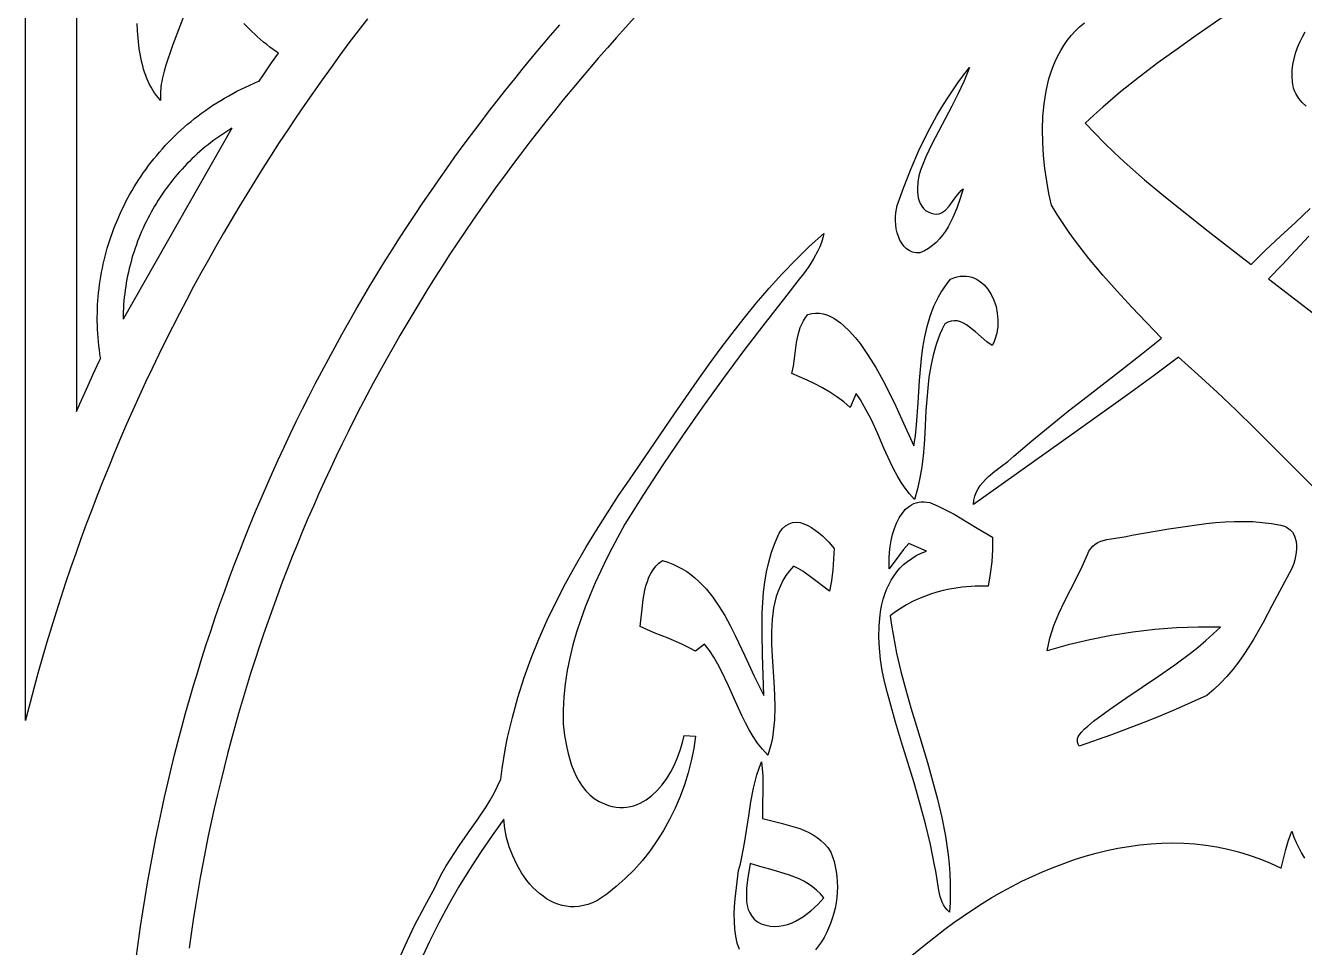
# Model space of a CAD drawing. Extents: x -600 to 600, y -1000 to 1000.
# Drawn here: x -340 to -89.1, y 394.7 to 575.5 of the extents above; entities that cross this region are included whole.
import ezdxf

# ---------------------------------------------------------------- set-up
doc = ezdxf.new("R2010")
doc.units = 0
doc.layers.add('LAYER_1', color=18, linetype='CONTINUOUS')
doc.layers.add('LAYER_2', color=4, linetype='CONTINUOUS')

msp = doc.modelspace()

# ---------------------------------------------------------------- linework, layer by layer
at = {"layer": 'LAYER_1'}
for points in [[(-272.96, 576.82), (-274.77, 574.45), (-276.56, 572.07), (-278.33, 569.68), (-280.08, 567.27), (-281.82, 564.84), (-283.54, 562.41), (-285.24, 559.96), (-286.92, 557.5), (-288.58, 555.02), (-290.23, 552.53), (-291.85, 550.03), (-293.46, 547.51), (-295.04, 544.98), (-296.61, 542.44), (-298.16, 539.89), (-299.69, 537.32), (-301.19, 534.74), (-302.68, 532.15), (-304.15, 529.54), (-305.6, 526.92), (-307.03, 524.29), (-308.44, 521.65), (-309.82, 518.99), (-311.19, 516.32), (-312.54, 513.64), (-313.86, 510.95), (-315.17, 508.24), (-316.45, 505.53), (-317.71, 502.79), (-318.96, 500.05), (-320.18, 497.3), (-321.37, 494.53), (-322.55, 491.75), (-323.7, 488.96), (-324.84, 486.16), (-325.95, 483.35), (-327.03, 480.52), (-328.1, 477.68), (-329.14, 474.83), (-330.16, 471.97), (-331.16, 469.1), (-332.14, 466.22), (-333.09, 463.32), (-334.02, 460.42), (-334.92, 457.5), (-335.81, 454.57), (-336.67, 451.63), (-337.5, 448.68), (-338.31, 445.72), (-339.1, 442.74), (-339.87, 439.76), (-340, 439.22), (-340, 740)], [(-330, 617.95), (-330, 499.77), (-329.34, 501.31), (-328.08, 504.14), (-326.81, 506.95), (-325.51, 509.76), (-325.27, 510.27), (-325.28, 510.33), (-325.41, 511.12), (-325.52, 511.91), (-325.62, 512.7), (-325.71, 513.49), (-325.78, 514.29), (-325.84, 515.08), (-325.88, 515.88), (-325.91, 516.68), (-325.93, 517.48), (-325.93, 518.28), (-325.92, 519.08), (-325.9, 519.88), (-325.87, 520.68), (-325.82, 521.48), (-325.75, 522.29), (-325.68, 523.09), (-325.59, 523.89), (-325.49, 524.69), (-325.37, 525.48), (-325.24, 526.28), (-325.1, 527.08), (-324.94, 527.87), (-324.77, 528.67), (-324.59, 529.46), (-324.4, 530.25), (-324.19, 531.03), (-323.97, 531.82), (-323.73, 532.6), (-323.49, 533.37), (-323.23, 534.15), (-322.95, 534.92), (-322.67, 535.69), (-322.37, 536.45), (-322.06, 537.21), (-321.73, 537.97), (-321.4, 538.72), (-321.05, 539.47), (-320.68, 540.21), (-320.31, 540.95), (-319.92, 541.68), (-319.52, 542.41), (-319.11, 543.13), (-318.68, 543.85), (-318.24, 544.56), (-317.79, 545.26), (-317.33, 545.96), (-316.85, 546.65), (-316.36, 547.34), (-315.86, 548.02), (-315.35, 548.69), (-314.82, 549.35), (-314.28, 550.01), (-313.73, 550.65), (-313.17, 551.3), (-312.59, 551.93), (-312, 552.55), (-311.4, 553.17), (-310.79, 553.78), (-310.17, 554.37), (-309.53, 554.96), (-308.88, 555.54), (-308.22, 556.11), (-307.55, 556.68), (-306.86, 557.23), (-306.16, 557.77), (-305.46, 558.3), (-304.73, 558.82), (-304, 559.33), (-303.26, 559.83), (-302.5, 560.32), (-301.73, 560.79), (-300.95, 561.26), (-300.16, 561.71), (-299.35, 562.16), (-298.54, 562.59), (-297.71, 563), (-296.87, 563.41), (-296.02, 563.8), (-295.15, 564.18), (-294.28, 564.55), (-294.19, 564.59), (-293.48, 565.63), (-291.73, 568.14), (-290.4, 570.04), (-290.8, 570.32), (-291.45, 570.79), (-292.08, 571.26), (-292.7, 571.75), (-293.31, 572.24), (-293.9, 572.74), (-294.48, 573.24), (-295.05, 573.76), (-295.6, 574.28), (-296.14, 574.81), (-296.66, 575.35), (-297.17, 575.9)], [(-75.76, 596.7), (-89.3, 587.77), (-102.77, 578.73), (-110.35, 573.5), (-114.13, 570.85), (-117.88, 568.15), (-121.57, 565.38), (-125.19, 562.5), (-128.71, 559.49), (-130.43, 557.93), (-132.12, 556.33), (-130.28, 554.36), (-128.39, 552.44), (-126.47, 550.57), (-124.51, 548.75), (-120.5, 545.21), (-116.39, 541.79), (-112.22, 538.46), (-108.02, 535.18), (-99.61, 528.64), (-96.8, 531.42), (-93.87, 534.13), (-90.91, 536.84), (-88, 539.6)], [(-308.66, 578.21), (-310.01, 574.62), (-311.16, 571.53), (-311.65, 570.16), (-312.09, 568.87), (-312.47, 567.68), (-312.8, 566.56), (-313.07, 565.5), (-313.19, 564.99), (-313.28, 564.49), (-313.37, 564.01), (-313.44, 563.53), (-313.49, 563.06), (-313.53, 562.6), (-313.55, 562.15), (-313.55, 561.69), (-313.54, 561.25), (-313.52, 560.8), (-313.94, 561.28), (-314.33, 561.78), (-314.7, 562.3), (-315.04, 562.83), (-315.36, 563.38), (-315.66, 563.94), (-315.94, 564.51), (-316.2, 565.1), (-316.43, 565.71), (-316.65, 566.32), (-316.85, 566.95), (-317.03, 567.58), (-317.19, 568.23), (-317.34, 568.89), (-317.47, 569.55), (-317.59, 570.23), (-317.69, 570.91), (-317.78, 571.6), (-317.86, 572.29), (-317.93, 573), (-318.03, 574.41), (-318.09, 575.85)], [(-84.41, 481.99), (-98.9, 496.48), (-102.56, 500.06), (-106.27, 503.58), (-110.02, 507.04), (-113.85, 510.42), (-118.82, 506.74), (-123.82, 503.09), (-133.89, 495.89), (-154.06, 481.55), (-153.98, 482.4), (-153.8, 483.19), (-153.53, 483.93), (-153.17, 484.62), (-152.74, 485.27), (-152.25, 485.89), (-151.71, 486.47), (-151.13, 487.02), (-149.87, 488.06), (-148.56, 489.04), (-147.29, 490.01), (-146.12, 491), (-142.6, 494.05), (-139.02, 497), (-135.41, 499.9), (-131.76, 502.75), (-124.44, 508.42), (-120.79, 511.27), (-117.16, 514.17), (-123.02, 520.25), (-125.89, 523.36), (-128.71, 526.54), (-131.43, 529.8), (-134.03, 533.16), (-135.28, 534.89), (-136.49, 536.64), (-137.65, 538.42), (-138.77, 540.24), (-139.26, 542.56), (-139.69, 544.97), (-140.05, 547.45), (-140.32, 549.97), (-140.48, 552.52), (-140.53, 555.08), (-140.44, 557.63), (-140.21, 560.15), (-139.82, 562.61), (-139.55, 563.82), (-139.25, 565.01), (-138.89, 566.17), (-138.49, 567.31), (-138.03, 568.43), (-137.52, 569.51), (-136.95, 570.56), (-136.33, 571.57), (-135.65, 572.55), (-134.91, 573.49), (-134.11, 574.38), (-133.24, 575.23), (-132.31, 576.03)], [(-88.78, 559.66), (-89.56, 560.38), (-90.24, 561.2), (-90.82, 562.14), (-91.06, 562.66), (-91.27, 563.22), (-91.47, 564.4), (-91.55, 565.56), (-91.53, 566.71), (-91.4, 567.85), (-91.18, 568.96), (-90.88, 570.06), (-90.5, 571.14), (-90.05, 572.19), (-89.55, 573.23), (-88.99, 574.25)], [(-299.53, 555.35), (-320.88, 517.92)], [(-299.53, 555.35), (-300.14, 554.98), (-300.74, 554.59), (-301.33, 554.2), (-301.92, 553.8), (-302.5, 553.39), (-303.07, 552.97), (-303.63, 552.55), (-304.19, 552.11), (-304.74, 551.67), (-305.28, 551.22), (-305.81, 550.76), (-306.34, 550.29), (-306.85, 549.81), (-307.36, 549.33), (-307.86, 548.84), (-308.35, 548.34), (-308.84, 547.84), (-309.31, 547.32), (-309.78, 546.81), (-310.24, 546.28), (-310.69, 545.75), (-311.13, 545.21), (-311.56, 544.66), (-311.98, 544.1), (-312.4, 543.55), (-312.8, 542.98), (-313.2, 542.41), (-313.59, 541.83), (-313.97, 541.24), (-314.34, 540.65), (-314.7, 540.06), (-315.05, 539.46), (-315.39, 538.85), (-315.72, 538.24), (-316.04, 537.62), (-316.35, 537), (-316.66, 536.37), (-316.95, 535.74), (-317.23, 535.1), (-317.5, 534.46), (-317.77, 533.81), (-318.02, 533.16), (-318.26, 532.5), (-318.5, 531.84), (-318.72, 531.18), (-318.93, 530.51), (-319.13, 529.84), (-319.32, 529.16), (-319.5, 528.48), (-319.67, 527.8), (-319.83, 527.11), (-319.98, 526.42), (-320.11, 525.73), (-320.24, 525.03), (-320.36, 524.33), (-320.46, 523.63), (-320.55, 522.93), (-320.63, 522.22), (-320.7, 521.51), (-320.76, 520.8), (-320.81, 520.08), (-320.85, 519.36), (-320.87, 518.64), (-320.88, 517.92)], [(-267.29, 391.11), (-265.55, 395.07), (-263.69, 398.97), (-261.71, 402.79), (-259.63, 406.53), (-258.97, 407.95), (-258.25, 409.33), (-257.47, 410.68), (-256.66, 412.01), (-254.94, 414.6), (-253.16, 417.14), (-251.39, 419.68), (-249.68, 422.26), (-248.88, 423.58), (-248.11, 424.92), (-247.4, 426.29), (-246.75, 427.7), (-246.49, 429.76), (-246.19, 431.8), (-245.83, 433.83), (-245.44, 435.84), (-244.51, 439.81), (-243.43, 443.73), (-242.19, 447.6), (-240.81, 451.4), (-239.3, 455.15), (-237.67, 458.85), (-235.92, 462.49), (-234.07, 466.08), (-232.14, 469.62), (-230.12, 473.11), (-228.02, 476.55), (-225.87, 479.95), (-223.67, 483.29), (-221.42, 486.59), (-212.69, 499.34), (-208.27, 505.72), (-206.02, 508.88), (-203.74, 512), (-201.42, 515.08), (-199.04, 518.11), (-196.61, 521.08), (-194.12, 523.99), (-191.56, 526.81), (-188.93, 529.54), (-186.2, 532.18), (-183.39, 534.71), (-183.61, 533.82), (-183.88, 532.95), (-184.2, 532.11), (-184.56, 531.3), (-185.41, 529.74), (-186.38, 528.25), (-187.43, 526.81), (-188.52, 525.4), (-190.66, 522.58), (-194.9, 517.19), (-199.08, 511.74), (-203.18, 506.23), (-207.21, 500.66), (-211.15, 495.02), (-215.01, 489.31), (-218.78, 483.53), (-222.46, 477.69), (-224.87, 473.17), (-226.04, 470.87), (-227.16, 468.55), (-228.24, 466.19), (-229.26, 463.81), (-230.22, 461.41), (-231.11, 458.97), (-231.91, 456.51), (-232.62, 454.02), (-233.24, 451.51), (-233.75, 448.97), (-234.14, 446.4), (-234.41, 443.81), (-234.55, 441.2), (-234.55, 438.56), (-234.26, 436.26), (-233.84, 433.91), (-233.57, 432.73), (-233.25, 431.57), (-232.89, 430.43), (-232.47, 429.32), (-231.98, 428.26), (-231.43, 427.25), (-230.81, 426.3), (-230.11, 425.42), (-229.33, 424.63), (-228.47, 423.92), (-227.51, 423.32), (-226.45, 422.83), (-225.68, 422.56), (-224.92, 422.36), (-224.17, 422.22), (-223.45, 422.16), (-222.74, 422.15), (-222.04, 422.21), (-221.36, 422.32), (-220.71, 422.49), (-220.06, 422.71), (-219.44, 422.97), (-218.83, 423.29), (-218.25, 423.65), (-217.13, 424.5), (-216.09, 425.49), (-215.13, 426.61), (-214.24, 427.84), (-213.45, 429.15), (-212.73, 430.53), (-212.11, 431.95), (-211.57, 433.4), (-211.13, 434.85), (-210.78, 436.28), (-208.61, 436.11), (-208.94, 433.71), (-209.41, 431.31), (-210.01, 428.93), (-210.75, 426.58), (-211.6, 424.27), (-212.57, 422), (-213.66, 419.79), (-214.86, 417.65), (-216.17, 415.57), (-217.57, 413.58), (-219.08, 411.68), (-220.68, 409.88), (-222.36, 408.19), (-224.13, 406.62), (-225.98, 405.17), (-227.91, 403.86), (-228.81, 403.44), (-229.7, 403.12), (-230.58, 402.89), (-231.45, 402.74), (-232.3, 402.67), (-233.14, 402.69), (-233.96, 402.78), (-234.77, 402.94), (-235.56, 403.17), (-236.32, 403.47), (-237.07, 403.83), (-237.8, 404.25), (-238.5, 404.73), (-239.18, 405.26), (-239.84, 405.84), (-240.47, 406.46), (-241.07, 407.12), (-241.65, 407.83), (-242.71, 409.34), (-243.65, 410.96), (-244.45, 412.67), (-245.12, 414.44), (-245.63, 416.24), (-245.98, 418.05), (-246.16, 419.84), (-248.5, 416.62), (-250.77, 413.32), (-252.95, 409.96), (-255.05, 406.53), (-257.05, 403.04), (-258.96, 399.49), (-260.76, 395.88), (-262.46, 392.21)], [(-88.3, 534.2), (-90.87, 531.35), (-93.51, 528.56), (-96.18, 525.83), (-83.18, 515.83)], [(-199.95, 394.29), (-200.39, 395.54), (-200.7, 396.89), (-200.89, 398.3), (-200.97, 399.75), (-200.98, 401.24), (-200.91, 402.74), (-200.79, 404.23), (-200.13, 409.78), (-199.77, 411.09), (-199.47, 412.42), (-198.95, 415.11), (-198.14, 420.53), (-197.71, 423.23), (-197.2, 425.9), (-196.89, 427.22), (-196.53, 428.53), (-196.12, 429.82), (-195.66, 431.09), (-195.5, 429.71), (-195.41, 428.32), (-195.38, 425.54), (-195.44, 422.75), (-195.47, 419.96), (-191.8, 419.06), (-189.93, 418.57), (-188.1, 417.99), (-187.21, 417.63), (-186.35, 417.24), (-185.52, 416.78), (-184.73, 416.26), (-183.99, 415.68), (-183.29, 415.01), (-182.65, 414.26), (-182.07, 413.41), (-181.71, 412.49), (-181.4, 411.55), (-181.16, 410.58), (-180.97, 409.58), (-180.85, 408.58), (-180.77, 407.56), (-180.76, 406.53), (-180.79, 405.49), (-180.88, 404.46), (-181.02, 403.43), (-181.21, 402.4), (-181.46, 401.39), (-181.75, 400.4), (-182.08, 399.42), (-182.47, 398.47), (-182.9, 397.55), (-183.37, 396.66), (-183.89, 395.8), (-184.45, 394.99), (-185.06, 394.22)], [(-168.28, 391.35), (-164.01, 394.86), (-159.67, 398.25), (-157.89, 399.57), (-156.08, 400.85), (-154.24, 402.09), (-152.36, 403.3), (-150.45, 404.46), (-148.51, 405.58), (-146.54, 406.65), (-144.55, 407.66), (-142.53, 408.63), (-140.49, 409.54), (-138.43, 410.39), (-136.35, 411.18), (-134.26, 411.91), (-132.15, 412.57), (-130.02, 413.17), (-127.89, 413.69), (-125.75, 414.13), (-123.59, 414.51), (-121.44, 414.8), (-119.28, 415.01), (-117.11, 415.14), (-114.95, 415.18), (-112.79, 415.13), (-110.63, 414.98), (-108.48, 414.75), (-106.33, 414.41), (-104.19, 413.98), (-102.07, 413.44), (-99.96, 412.8), (-97.86, 412.05), (-95.78, 411.19), (-93.71, 410.21), (-92.8, 413.9), (-92.28, 415.72), (-91.97, 416.61), (-91.61, 417.49), (-91.21, 416.35), (-90.76, 415.25), (-90.26, 414.2), (-89.71, 413.18), (-89.12, 412.21)]]:
    msp.add_lwpolyline(points, dxfattribs=at)
for points in [[(-169.01, 540.18), (-167.73, 543.81), (-166.31, 547.41), (-164.76, 550.96), (-163.06, 554.44), (-161.22, 557.83), (-160.25, 559.48), (-159.24, 561.11), (-158.19, 562.7), (-157.11, 564.25), (-155.99, 565.77), (-154.83, 567.24), (-155.89, 564.66), (-157.07, 562.14), (-158.33, 559.65), (-159.64, 557.19), (-162.22, 552.24), (-163.41, 549.72), (-164.48, 547.13), (-164.78, 546.01), (-164.99, 544.78), (-165.07, 543.51), (-165.06, 542.88), (-165, 542.26), (-164.89, 541.66), (-164.72, 541.08), (-164.5, 540.55), (-164.22, 540.06), (-163.87, 539.62), (-163.45, 539.23), (-162.95, 538.92), (-162.38, 538.68), (-161.81, 538.53), (-161.29, 538.5), (-160.81, 538.57), (-160.36, 538.74), (-159.95, 538.98), (-159.56, 539.29), (-158.85, 540.08), (-157.52, 541.91), (-156.83, 542.76), (-156.45, 543.13), (-156.06, 543.44), (-156.65, 541.58), (-157.32, 539.68), (-158.11, 537.81), (-158.55, 536.9), (-159.03, 536.02), (-159.55, 535.18), (-160.12, 534.38), (-160.72, 533.63), (-161.38, 532.94), (-162.09, 532.31), (-162.86, 531.76), (-163.68, 531.29), (-164.57, 530.9), (-165.33, 530.91), (-166.03, 531.06), (-166.65, 531.33), (-167.21, 531.72), (-167.7, 532.2), (-168.13, 532.77), (-168.49, 533.4), (-168.79, 534.1), (-169.02, 534.84), (-169.2, 535.62), (-169.31, 536.41), (-169.37, 537.21), (-169.36, 537.99), (-169.3, 538.76), (-169.18, 539.49)], [(-158.56, 525.74), (-157.9, 526), (-157.26, 526.19), (-156.64, 526.3), (-156.04, 526.35), (-155.46, 526.33), (-154.89, 526.25), (-154.35, 526.11), (-153.83, 525.91), (-153.33, 525.66), (-152.86, 525.37), (-152.41, 525.02), (-151.99, 524.64), (-151.22, 523.75), (-150.57, 522.72), (-150.04, 521.59), (-149.64, 520.37), (-149.38, 519.1), (-149.26, 517.79), (-149.29, 516.47), (-149.48, 515.16), (-149.84, 513.9), (-150.09, 513.29), (-150.38, 512.7), (-151.44, 513.46), (-152.53, 514.4), (-153.66, 515.41), (-154.82, 516.35), (-155.41, 516.76), (-156, 517.11), (-156.61, 517.37), (-157.22, 517.54), (-157.83, 517.6), (-158.45, 517.53), (-159.07, 517.32), (-159.7, 516.96), (-160.19, 515.96), (-160.64, 514.96), (-161.39, 512.91), (-161.99, 510.82), (-162.44, 508.7), (-162.79, 506.54), (-163.04, 504.36), (-163.23, 502.17), (-163.38, 499.96), (-163.62, 495.52), (-163.76, 493.31), (-163.96, 491.11), (-164.22, 488.92), (-164.57, 486.76), (-165.04, 484.62), (-165.65, 482.52), (-166.61, 483.62), (-167.49, 484.78), (-168.3, 485.99), (-169.04, 487.25), (-169.74, 488.56), (-170.4, 489.89), (-171.64, 492.63), (-172.84, 495.4), (-174.09, 498.14), (-174.76, 499.48), (-175.47, 500.79), (-176.23, 502.07), (-177.06, 503.3), (-178.23, 500.58), (-179.52, 501.67), (-180.87, 502.67), (-182.26, 503.58), (-183.7, 504.42), (-185.17, 505.19), (-186.66, 505.91), (-189.7, 507.21), (-189.39, 508.68), (-189.17, 510.21), (-188.76, 513.3), (-188.46, 514.81), (-188.04, 516.25), (-187.76, 516.94), (-187.42, 517.59), (-187.03, 518.21), (-186.57, 518.8), (-185.79, 519), (-185.02, 519.08), (-184.27, 519.06), (-183.54, 518.94), (-182.82, 518.73), (-182.13, 518.44), (-181.45, 518.08), (-180.8, 517.66), (-180.16, 517.18), (-179.55, 516.66), (-178.38, 515.53), (-177.3, 514.33), (-176.31, 513.13), (-174.72, 510.8), (-173.24, 508.39), (-171.86, 505.91), (-170.55, 503.38), (-169.31, 500.82), (-168.11, 498.23), (-165.75, 493.03), (-165.45, 495.09), (-165.23, 497.19), (-164.91, 501.49), (-164.64, 505.85), (-164.47, 508.02), (-164.26, 510.18), (-163.98, 512.32), (-163.62, 514.42), (-163.15, 516.48), (-162.56, 518.48), (-161.82, 520.42), (-161.39, 521.36), (-160.92, 522.28), (-160.41, 523.18), (-159.84, 524.06), (-159.22, 524.91)], [(-170.58, 468.95), (-170.62, 469.95), (-170.61, 471.03), (-170.53, 472.17), (-170.4, 473.34), (-170.19, 474.52), (-169.92, 475.69), (-169.57, 476.83), (-169.14, 477.91), (-168.64, 478.92), (-168.05, 479.82), (-167.38, 480.61), (-166.61, 481.25), (-166.2, 481.51), (-165.76, 481.72), (-165.29, 481.89), (-164.81, 482.01), (-164.29, 482.07), (-163.75, 482.08), (-163.19, 482.04), (-162.6, 481.93), (-161, 481.24), (-159.43, 480.47), (-157.88, 479.63), (-156.36, 478.75), (-153.34, 476.93), (-150.31, 475.14), (-150.31, 472.73), (-150.47, 470.33), (-150.77, 467.94), (-151.21, 465.57), (-153.72, 465.54), (-156.25, 465.33), (-157.51, 465.16), (-158.77, 464.94), (-160.02, 464.66), (-161.26, 464.34), (-162.48, 463.96), (-163.69, 463.53), (-164.87, 463.05), (-166.03, 462.5), (-167.17, 461.9), (-168.27, 461.24), (-169.34, 460.51), (-170.37, 459.73), (-170.13, 457.89), (-169.84, 456.07), (-169.14, 452.43), (-168.3, 448.83), (-167.36, 445.24), (-166.33, 441.66), (-165.26, 438.09), (-163.1, 430.96), (-162.07, 427.38), (-161.12, 423.79), (-160.28, 420.18), (-159.57, 416.54), (-159.28, 414.71), (-159.04, 412.87), (-158.84, 411.03), (-158.7, 409.17), (-158.62, 407.3), (-158.6, 405.42), (-158.65, 403.53), (-158.76, 401.63), (-159.21, 402.06), (-159.59, 402.53), (-159.92, 403.03), (-160.18, 403.56), (-160.59, 404.69), (-160.86, 405.89), (-161.22, 408.38), (-161.42, 409.62), (-161.72, 410.8), (-162.09, 412.86), (-162.51, 414.9), (-163.47, 418.96), (-164.55, 422.97), (-165.72, 426.97), (-168.15, 434.92), (-169.33, 438.9), (-170.45, 442.91), (-171.02, 444.83), (-171.52, 446.86), (-171.95, 448.97), (-172.29, 451.14), (-172.52, 453.35), (-172.62, 455.56), (-172.58, 457.75), (-172.38, 459.9), (-172.22, 460.95), (-172.01, 461.97), (-171.75, 462.98), (-171.45, 463.96), (-171.09, 464.9), (-170.69, 465.81), (-170.22, 466.69), (-169.7, 467.53), (-169.12, 468.32), (-168.48, 469.06), (-167.78, 469.76), (-167.01, 470.4), (-166.18, 470.99), (-165.28, 471.52), (-164.3, 471.98), (-163.26, 472.38), (-166.73, 473.89), (-167.76, 472.71), (-168.72, 471.48)], [(-192.19, 475.93), (-191.58, 476.75), (-190.92, 477.37), (-190.24, 477.78), (-189.53, 478.01), (-188.8, 478.08), (-188.06, 478), (-187.31, 477.79), (-186.56, 477.46), (-185.82, 477.05), (-185.09, 476.55), (-184.38, 476), (-183.7, 475.4), (-182.44, 474.15), (-181.37, 472.94), (-181.49, 470.82), (-181.66, 468.71), (-181.93, 466.61), (-182.33, 464.53), (-185.75, 467.2), (-187.51, 468.45), (-188.43, 469), (-189.39, 469.49), (-190.16, 468.57), (-190.84, 467.62), (-191.43, 466.63), (-191.94, 465.61), (-192.37, 464.57), (-192.74, 463.5), (-193.03, 462.4), (-193.26, 461.28), (-193.44, 460.14), (-193.57, 458.98), (-193.69, 456.62), (-193.68, 454.19), (-193.57, 451.73), (-193.24, 446.75), (-193.1, 444.26), (-193.04, 441.79), (-193.1, 439.35), (-193.19, 438.15), (-193.32, 436.96), (-193.5, 435.79), (-193.74, 434.64), (-194.04, 433.51), (-194.41, 432.4), (-195.45, 433.55), (-196.4, 434.77), (-197.27, 436.05), (-198.06, 437.39), (-198.81, 438.76), (-199.51, 440.18), (-200.82, 443.06), (-202.11, 445.98), (-203.47, 448.86), (-204.2, 450.26), (-205, 451.62), (-205.85, 452.93), (-206.79, 454.19), (-208.62, 452.8), (-209.93, 453.5), (-211.27, 454.14), (-213.98, 455.31), (-216.72, 456.42), (-219.42, 457.61), (-219.05, 461.12), (-218.83, 462.95), (-218.51, 464.75), (-218.3, 465.63), (-218.03, 466.47), (-217.72, 467.28), (-217.34, 468.05), (-216.89, 468.77), (-216.36, 469.43), (-215.75, 470.03), (-215.05, 470.55), (-214.02, 470.24), (-213.04, 469.86), (-212.09, 469.42), (-211.19, 468.93), (-210.32, 468.39), (-209.49, 467.8), (-208.7, 467.16), (-207.94, 466.47), (-207.21, 465.75), (-206.51, 464.99), (-205.2, 463.36), (-203.98, 461.62), (-202.85, 459.77), (-201.79, 457.85), (-200.79, 455.88), (-198.89, 451.85), (-197.06, 447.87), (-196.13, 445.95), (-195.18, 444.1), (-195.45, 452.17), (-195.54, 456.25), (-195.54, 458.29), (-195.5, 460.32), (-195.39, 462.35), (-195.22, 464.36), (-194.98, 466.35), (-194.64, 468.32), (-194.2, 470.27), (-193.66, 472.19), (-192.99, 474.08)], [(-122.97, 475.55), (-115.71, 476.75), (-112.05, 477.33), (-108.39, 477.82), (-106.56, 478.01), (-104.72, 478.15), (-102.89, 478.23), (-101.06, 478.25), (-99.23, 478.19), (-97.4, 478.05), (-95.58, 477.82), (-93.76, 477.49), (-93.04, 477.29), (-92.43, 476.98), (-91.92, 476.58), (-91.51, 476.1), (-91.18, 475.55), (-90.95, 474.94), (-90.79, 474.29), (-90.71, 473.59), (-90.7, 472.88), (-90.75, 472.15), (-90.86, 471.42), (-91.02, 470.7), (-91.23, 470), (-91.48, 469.33), (-91.76, 468.71), (-92.08, 468.14), (-95.51, 461.65), (-97.25, 458.39), (-99.08, 455.19), (-100.04, 453.63), (-101.04, 452.11), (-102.08, 450.63), (-103.19, 449.2), (-104.35, 447.83), (-105.58, 446.52), (-106.89, 445.29), (-108.27, 444.12), (-111.34, 442.71), (-114.42, 441.34), (-117.53, 440.04), (-120.66, 438.78), (-126.96, 436.4), (-133.31, 434.18), (-133.52, 434.57), (-133.64, 434.95), (-133.67, 435.31), (-133.63, 435.66), (-133.52, 436), (-133.35, 436.32), (-132.87, 436.94), (-132.28, 437.53), (-131.63, 438.07), (-130.49, 439.08), (-127.37, 441.37), (-124.19, 443.56), (-117.77, 447.87), (-114.59, 450.08), (-111.49, 452.39), (-109.97, 453.6), (-108.49, 454.86), (-107.04, 456.17), (-105.62, 457.53), (-109.92, 457.52), (-114.22, 457.35), (-118.51, 457.02), (-122.79, 456.52), (-127.04, 455.86), (-131.26, 455.02), (-135.46, 454.02), (-139.61, 452.83), (-139.37, 454.11), (-139.06, 455.36), (-138.69, 456.59), (-138.27, 457.81), (-137.3, 460.18), (-136.21, 462.51), (-133.86, 467.1), (-132.72, 469.4), (-131.69, 471.75), (-131.4, 472.39), (-131.05, 472.94), (-130.63, 473.4), (-130.17, 473.78), (-129.66, 474.09), (-129.11, 474.34), (-127.92, 474.69), (-126.66, 474.91), (-125.38, 475.08), (-124.13, 475.27)], [(-195.69, 399.34), (-194.81, 399.05), (-193.94, 398.87), (-193.08, 398.81), (-192.23, 398.84), (-191.39, 398.97), (-190.56, 399.19), (-189.74, 399.48), (-188.94, 399.85), (-188.16, 400.28), (-187.4, 400.76), (-185.96, 401.87), (-184.61, 403.1), (-183.4, 404.4), (-184.1, 405.22), (-184.85, 405.95), (-185.64, 406.6), (-186.48, 407.17), (-187.35, 407.68), (-188.25, 408.12), (-190.12, 408.87), (-192.05, 409.48), (-194.01, 410.02), (-195.96, 410.56), (-197.87, 411.17), (-198.36, 407.96), (-198.56, 406.24), (-198.61, 405.37), (-198.61, 404.52), (-198.56, 403.7), (-198.44, 402.9), (-198.24, 402.15), (-197.95, 401.45), (-197.56, 400.81), (-197.06, 400.24), (-196.44, 399.74)]]:
    msp.add_lwpolyline(points, close=True, dxfattribs=at)
at = {"layer": 'LAYER_2'}
for points in [[(-220.48, 577.11), (-222.29, 575.12), (-224.1, 573.12), (-225.88, 571.1), (-227.66, 569.07), (-229.41, 567.04), (-231.15, 564.98), (-232.87, 562.92), (-234.58, 560.85), (-236.27, 558.76), (-237.95, 556.67), (-239.61, 554.56), (-241.25, 552.44), (-242.88, 550.31), (-244.49, 548.16), (-246.08, 546.01), (-247.66, 543.84), (-249.22, 541.67), (-250.76, 539.48), (-252.29, 537.28), (-253.8, 535.07), (-255.29, 532.85), (-256.76, 530.62), (-258.22, 528.38), (-259.66, 526.12), (-261.08, 523.86), (-262.48, 521.58), (-263.87, 519.29), (-265.23, 517), (-266.58, 514.69), (-267.91, 512.37), (-269.23, 510.04), (-270.52, 507.7), (-271.8, 505.35), (-273.06, 502.98), (-274.3, 500.61), (-275.52, 498.23), (-276.72, 495.83), (-277.9, 493.43), (-279.07, 491.02), (-280.21, 488.59), (-281.34, 486.16), (-282.45, 483.71), (-283.53, 481.25), (-284.6, 478.79), (-285.65, 476.31), (-286.68, 473.82), (-287.69, 471.33), (-288.68, 468.82), (-289.65, 466.3), (-290.6, 463.77), (-291.53, 461.24), (-292.43, 458.69), (-293.32, 456.13), (-294.19, 453.56), (-295.04, 450.98), (-295.87, 448.4), (-296.67, 445.8), (-297.46, 443.19), (-298.22, 440.57), (-298.97, 437.94), (-299.69, 435.31), (-300.39, 432.66), (-301.07, 430), (-301.73, 427.33), (-302.37, 424.66), (-302.99, 421.97), (-303.58, 419.27), (-304.16, 416.57), (-304.71, 413.85), (-305.23, 411.12), (-305.74, 408.39), (-306.23, 405.64), (-306.69, 402.89), (-307.13, 400.12), (-307.55, 397.35), (-307.94, 394.56)], [(-318.23, 393.05), (-317.85, 395.93), (-317.44, 398.8), (-317.01, 401.65), (-316.56, 404.5), (-316.08, 407.34), (-315.58, 410.17), (-315.06, 412.99), (-314.51, 415.8), (-313.95, 418.59), (-313.36, 421.38), (-312.74, 424.16), (-312.11, 426.93), (-311.45, 429.69), (-310.77, 432.44), (-310.07, 435.18), (-309.35, 437.91), (-308.6, 440.63), (-307.84, 443.34), (-307.05, 446.03), (-306.24, 448.72), (-305.41, 451.4), (-304.55, 454.07), (-303.68, 456.73), (-302.78, 459.37), (-301.87, 462.01), (-300.93, 464.64), (-299.97, 467.25), (-298.99, 469.86), (-297.99, 472.45), (-296.98, 475.03), (-295.94, 477.61), (-294.87, 480.17), (-293.79, 482.72), (-292.69, 485.26), (-291.57, 487.8), (-290.43, 490.32), (-289.27, 492.82), (-288.09, 495.32), (-286.89, 497.81), (-285.67, 500.29), (-284.44, 502.75), (-283.18, 505.21), (-281.9, 507.65), (-280.61, 510.08), (-279.29, 512.5), (-277.96, 514.91), (-276.61, 517.31), (-275.24, 519.7), (-273.85, 522.08), (-272.44, 524.44), (-271.01, 526.8), (-269.57, 529.14), (-268.11, 531.47), (-266.62, 533.79), (-265.13, 536.1), (-263.61, 538.39), (-262.08, 540.68), (-260.52, 542.95), (-258.96, 545.21), (-257.37, 547.46), (-255.77, 549.7), (-254.14, 551.93), (-252.51, 554.14), (-250.85, 556.34), (-249.18, 558.53), (-247.49, 560.71), (-245.79, 562.88), (-244.06, 565.03), (-242.32, 567.18), (-240.57, 569.31), (-238.8, 571.43), (-237.01, 573.53), (-235.21, 575.63)]]:
    msp.add_lwpolyline(points, dxfattribs=at)

doc.saveas('drawing.dxf')
